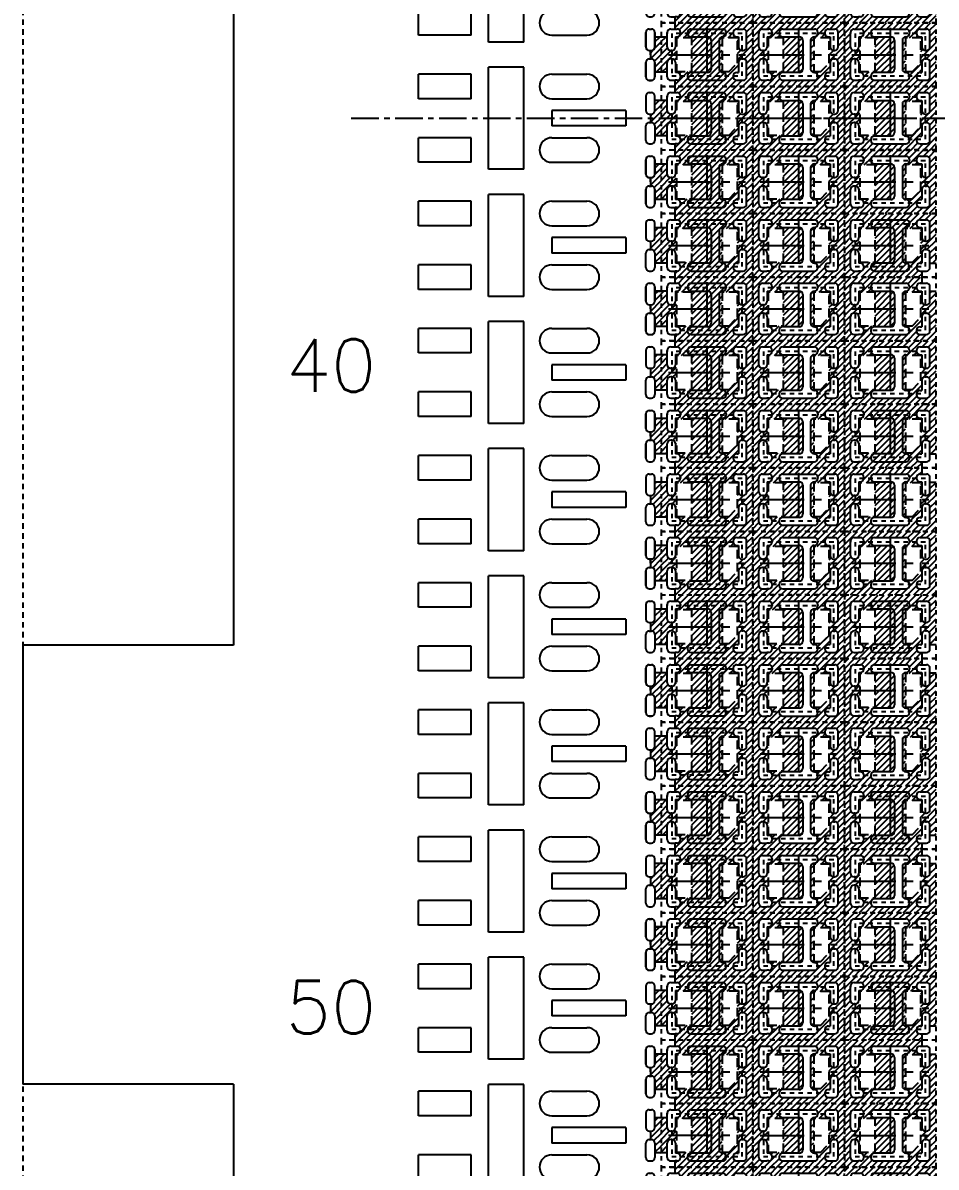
# Model space of a CAD drawing. Extents: x -1061 to -782, y -21 to 162.
# Drawn here: x -1060.12 to -1039.32, y 59.78 to 85.83 of the extents above; entities that cross this region are included whole.
import ezdxf

# ---------------------------------------------------------------- set-up
doc = ezdxf.new("R2010")
doc.units = 0
doc.header["$LTSCALE"] = 0.5
for name, pattern in [('CENTER', [2, 1.25, -0.25, 0.25, -0.25]), ('HIDDEN', [0.375, 0.25, -0.125]), ('HIDDEN2', [0.1875, 0.125, -0.0625])]:
    doc.linetypes.add(name, pattern=pattern)
for name, color, linetype in [('B', 5, 'Continuous'), ('C', 1, 'CENTER'), ('H', 4, 'HIDDEN'), ('hatch', 7, 'CENTER'), ('HATCH O-L', 7, 'HIDDEN2'), ('HITACHI', 40, 'HIDDEN'), ('NOTES', 7, 'Continuous'), ('PACKAGE OL', 51, 'HIDDEN2'), ('圖', 7, 'Continuous')]:
    doc.layers.add(name, color=color, linetype=linetype)
doc.styles.get("Standard").update_dxf_attribs({"font": 'ROMANS.SHX'})

# ---------------------------------------------------------------- blocks, each defined once
blk = doc.blocks.new('DFN1006-2L VER BAR')
at = {"layer": 'hatch'}
h = blk.add_hatch(dxfattribs=at)
h.set_pattern_fill('ANSI31', color=256, scale=0.02)
h.set_pattern_definition([(45, (1371.827285, -129.640526), (-0.0449012806, 0.0449012806), [])])
h.paths.add_polyline_path([(2.455, 0.53), (2.367, 0.53), (2.367, 0.389, -0.414214), (2.317, 0.339), (2.302, 0.339), (2.302, 0.219), (2.317, 0.219, -0.414214), (2.367, 0.169), (2.367, 0.028), (2.455, 0.028)])
h.paths.add_polyline_path([(2.455, -0.375), (2.367, -0.375), (2.367, -0.516, -0.414214), (2.317, -0.566), (2.302, -0.566), (2.302, -0.686), (2.317, -0.686, -0.414214), (2.367, -0.736), (2.367, -0.877), (2.455, -0.877)])
h.paths.add_polyline_path([(2.455, -1.28), (2.367, -1.28), (2.367, -1.421, -0.414214), (2.317, -1.471), (2.302, -1.471), (2.302, -1.591), (2.317, -1.591, -0.414214), (2.367, -1.641), (2.367, -1.781), (2.455, -1.781)])
at = {"layer": 'B'}
for p, q in [((2.237, 0.594), (2.237, 0.389)), ((2.287, 0.644), (2.317, 0.644)), ((2.367, 0.594), (2.367, 0.389)), ((2.287, 0.339), (2.317, 0.339)), ((2.302, 0.279), (2.302, 0.339)), ((2.237, 0.169), (2.237, -0.036)), ((2.287, 0.219), (2.317, 0.219)), ((2.367, 0.169), (2.367, -0.036)), ((-0.25, 0.002), (-1, 0.002)), ((-1, -0.348), (-1, 0.002)), ((-0.25, -0.348), (-0.25, 0.002)), ((0, -1.352), (0, 0.1)), ((0.5, 0.1), (0, 0.1)), ((0.5, -1.352), (0.5, 0.1)), ((0.9, 0.002), (1.4, 0.002)), ((2.287, -0.086), (2.317, -0.086)), ((2.237, -0.311), (2.237, -0.516)), ((2.287, -0.261), (2.317, -0.261)), ((2.367, -0.516), (2.367, -0.311)), ((-0.25, -0.348), (-1, -0.348)), ((0.9, -0.348), (1.4, -0.348)), ((1.955, -0.516), (0.9, -0.516)), ((0.9, -0.516), (0.9, -0.736)), ((1.955, -0.516), (1.955, -0.736)), ((2.287, -0.566), (2.317, -0.566)), ((1.955, -0.736), (0.9, -0.736)), ((2.237, -0.941), (2.237, -0.736)), ((2.287, -0.686), (2.317, -0.686)), ((2.367, -0.736), (2.367, -0.941)), ((-1, -1.253), (-1, -0.903)), ((-0.25, -0.903), (-1, -0.903)), ((-0.25, -1.253), (-0.25, -0.903)), ((0.9, -0.903), (1.4, -0.903)), ((2.287, -0.991), (2.317, -0.991)), ((-0.25, -1.253), (-1, -1.253)), ((0.9, -1.253), (1.4, -1.253)), ((2.237, -1.421), (2.237, -1.216)), ((2.287, -1.166), (2.317, -1.166)), ((2.367, -1.421), (2.367, -1.216)), ((0.5, -1.352), (0, -1.352)), ((2.287, -1.471), (2.317, -1.471)), ((2.287, -1.591), (2.317, -1.591)), ((2.237, -1.846), (2.237, -1.641)), ((2.367, -1.846), (2.367, -1.641)), ((2.287, -1.896), (2.317, -1.896))]:
    blk.add_line(p, q, dxfattribs=at)
for centre, radius, start, end in [((2.287, 0.594), 0.05, 90, 180), ((2.317, 0.594), 0.05, 0, 90), ((2.317, 0.594), 0.05, 0, 90), ((2.287, 0.389), 0.05, 180, 270), ((2.317, 0.389), 0.05, 270, 0), ((2.287, 0.169), 0.05, 90, 180), ((2.317, 0.169), 0.05, 0, 90), ((0.9, -0.173), 0.175, 90, 270), ((1.4, -0.173), 0.175, 270, 90), ((2.287, -0.036), 0.05, 180, 270), ((2.317, -0.036), 0.05, 270, 0), ((2.287, -0.311), 0.05, 90, 180), ((2.317, -0.311), 0.05, 0, 90), ((2.287, -0.516), 0.05, 180, 270), ((2.317, -0.516), 0.05, 270, 0), ((2.287, -0.736), 0.05, 90, 180), ((2.317, -0.736), 0.05, 0, 90), ((0.9, -1.078), 0.175, 90, 270), ((1.4, -1.078), 0.175, 270, 90), ((2.287, -0.941), 0.05, 180, 270), ((2.317, -0.941), 0.05, 270, 0), ((2.287, -1.216), 0.05, 90, 180), ((2.317, -1.216), 0.05, 0, 90), ((2.287, -1.421), 0.05, 180, 270), ((2.317, -1.421), 0.05, 270, 0), ((2.287, -1.641), 0.05, 90, 180), ((2.317, -1.641), 0.05, 0, 90), ((2.287, -1.846), 0.05, 180, 270), ((2.317, -1.846), 0.05, 270, 0), ((2.317, -1.846), 0.05, 270, 0)]:
    blk.add_arc(centre, radius, start, end, dxfattribs=at)
at = {"layer": 'H'}
for p, q in [((2.455, 0.53), (2.367, 0.53)), ((2.302, 0.339), (2.302, 0.219)), ((2.455, 0.028), (2.367, 0.028)), ((2.455, -0.375), (2.367, -0.375)), ((2.302, -0.566), (2.302, -0.686)), ((2.455, -0.877), (2.367, -0.877)), ((2.455, -1.28), (2.367, -1.28)), ((2.302, -1.471), (2.302, -1.591)), ((2.455, -1.781), (2.367, -1.781))]:
    blk.add_line(p, q, dxfattribs=at)
blk = doc.blocks.new('DFN1006-2L PACKAGE')
at = {"layer": 'hatch'}
h = blk.add_hatch(dxfattribs=at)
h.set_pattern_fill('ANSI31', color=256, scale=0.02)
h.set_pattern_definition([(45, (528.53349, -41.65396), (-0.0449012806, 0.0449012806), [])])
h.paths.add_polyline_path([(1.205, 0.102), (-0.1, 0.102), (-0.1, -0.803), (1.205, -0.803)])
h.paths.add_polyline_path([(0.037, -0.411), (0.053, -0.411, -0.414214), (0.103, -0.461), (0.103, -0.605), (0.127, -0.605, -0.414214), (0.177, -0.655), (0.177, -0.666, -0.414214), (0.127, -0.716), (0.1, -0.716), (0.037, -0.716, -0.414214), (-0.013, -0.666), (-0.013, -0.461, -0.414214)], flags=16)
h.paths.add_polyline_path([(-0.013, -0.241), (-0.013, -0.036, -0.414214), (0.037, 0.014), (0.127, 0.014, -0.414214), (0.177, -0.036), (0.177, -0.047, -0.414214), (0.127, -0.097), (0.103, -0.097), (0.103, -0.241, -0.414214), (0.053, -0.291), (0.037, -0.291, -0.414214)], flags=16)
h.paths.add_polyline_path([(0.117, -0.111), (0.337, -0.111), (0.337, -0.591), (0.117, -0.591)], flags=16)
h.paths.add_polyline_path([(0.327, -0.605), (0.561, -0.605, 0.414214), (0.611, -0.555), (0.611, -0.147, 0.414214), (0.561, -0.097), (0.327, -0.097, -0.414214), (0.277, -0.047), (0.277, -0.036, -0.414214), (0.327, 0.014), (0.777, 0.014, -0.414214), (0.827, -0.036), (0.827, -0.047, -0.414214), (0.777, -0.097), (0.774, -0.097, 0.414214), (0.724, -0.147), (0.724, -0.555, 0.423299), (0.776, -0.605, -0.423025), (0.827, -0.655), (0.827, -0.666, -0.414214), (0.777, -0.716), (0.327, -0.716, -0.414214), (0.277, -0.666), (0.277, -0.655, -0.414214)], flags=16)
h.paths.add_polyline_path([(0.767, -0.111), (0.987, -0.111), (0.987, -0.471), (0.867, -0.591), (0.767, -0.591)], flags=16)
h.paths.add_polyline_path([(0.977, -0.605), (1.001, -0.605), (1.001, -0.461, -0.414214), (1.051, -0.411), (1.067, -0.411, -0.414214), (1.117, -0.461), (1.117, -0.666, -0.414214), (1.067, -0.716), (1.005, -0.716), (0.977, -0.716, -0.414214), (0.927, -0.666), (0.927, -0.655, -0.414214)], flags=16)
h.paths.add_polyline_path([(0.927, -0.047), (0.927, -0.036, -0.414214), (0.977, 0.014), (1.067, 0.014, -0.414214), (1.117, -0.036), (1.117, -0.241, -0.414214), (1.067, -0.291), (1.051, -0.291, -0.414214), (1.001, -0.241), (1.001, -0.097), (0.977, -0.097, -0.414214)], flags=16)
at = {"layer": 'B'}
for p, q in [((0.037, 0.014), (0.127, 0.014)), ((0.327, 0.014), (0.777, 0.014)), ((0.977, 0.014), (1.067, 0.014)), ((-0.013, -0.241), (-0.013, -0.036)), ((-0.013, -0.036), (-0.013, -0.05)), ((0.103, -0.097), (0.103, -0.241)), ((0.103, -0.097), (0.127, -0.097)), ((0.177, -0.036), (0.177, -0.047)), ((0.277, -0.036), (0.277, -0.047)), ((0.327, -0.097), (0.561, -0.097)), ((0.611, -0.147), (0.611, -0.555)), ((0.724, -0.147), (0.724, -0.555)), ((0.774, -0.097), (0.777, -0.097)), ((0.827, -0.036), (0.827, -0.047)), ((0.927, -0.036), (0.927, -0.047)), ((0.977, -0.097), (1.001, -0.097)), ((1.001, -0.097), (1.001, -0.241)), ((1.117, -0.241), (1.117, -0.036)), ((0.053, -0.291), (0.037, -0.291)), ((0.052, -0.291), (0.052, -0.291)), ((1.051, -0.291), (1.067, -0.291)), ((1.052, -0.291), (1.052, -0.291)), ((-0.013, -0.666), (-0.013, -0.461)), ((0.053, -0.411), (0.037, -0.411)), ((0.052, -0.411), (0.052, -0.411)), ((0.103, -0.461), (0.103, -0.605)), ((1.001, -0.461), (1.001, -0.605)), ((1.051, -0.411), (1.067, -0.411)), ((1.052, -0.411), (1.052, -0.411)), ((1.117, -0.666), (1.117, -0.461)), ((0.127, -0.605), (0.103, -0.605)), ((0.561, -0.605), (0.327, -0.605)), ((0.774, -0.605), (0.777, -0.605)), ((0.977, -0.605), (1.001, -0.605)), ((0.037, -0.716), (0.1, -0.716)), ((0.127, -0.716), (0.1, -0.716)), ((0.177, -0.655), (0.177, -0.666)), ((0.277, -0.655), (0.277, -0.666)), ((0.327, -0.716), (0.777, -0.716)), ((0.827, -0.655), (0.827, -0.666)), ((0.927, -0.655), (0.927, -0.666)), ((0.977, -0.716), (1.005, -0.716)), ((1.005, -0.716), (1.067, -0.716))]:
    blk.add_line(p, q, dxfattribs=at)
for centre, start, end in [((0.037, -0.036), 90, 180), ((0.127, -0.036), 0, 90), ((0.327, -0.036), 90, 180), ((0.777, -0.036), 0, 90), ((0.977, -0.036), 90, 180), ((1.067, -0.036), 0, 90), ((0.127, -0.047), 270, 0), ((0.327, -0.047), 180, 270), ((0.561, -0.147), 0, 90), ((0.774, -0.147), 90, 180), ((0.777, -0.047), 270, 0), ((0.977, -0.047), 180, 270), ((0.037, -0.241), 180, 270), ((0.053, -0.241), 270, 0), ((1.051, -0.241), 180, 270), ((1.067, -0.241), 270, 0), ((0.037, -0.461), 90, 180), ((0.053, -0.461), 0, 90), ((1.051, -0.461), 90, 180), ((1.067, -0.461), 0, 90), ((0.127, -0.655), 0, 90), ((0.327, -0.655), 90, 180), ((0.561, -0.555), 270, 0), ((0.774, -0.555), 180, 270), ((0.777, -0.655), 0, 90), ((0.977, -0.655), 90, 180), ((0.037, -0.666), 180, 270), ((0.127, -0.666), 270, 0), ((0.327, -0.666), 180, 270), ((0.777, -0.666), 270, 0), ((0.977, -0.666), 180, 270), ((1.067, -0.666), 270, 0)]:
    blk.add_arc(centre, 0.05, start, end, dxfattribs=at)
at = {"layer": 'C'}
for p, q in [((0.552, 0.029), (0.552, -0.731)), ((0.005, -0.351), (1.1, -0.351))]:
    blk.add_line(p, q, dxfattribs=at)
at = {"layer": 'H'}
for points in [[(0.337, -0.591), (0.337, -0.111), (0.117, -0.111), (0.117, -0.591)], [(0.867, -0.591), (0.987, -0.471), (0.987, -0.111), (0.767, -0.111), (0.767, -0.591)]]:
    blk.add_lwpolyline(points, close=True, dxfattribs=at)
at = {"layer": 'HATCH O-L'}
blk.add_lwpolyline([(-0.1, 0.102), (-0.1, -0.803), (1.205, -0.803), (1.205, 0.102), (-0.1, 0.102)], dxfattribs=at)
at = {"layer": 'PACKAGE OL'}
blk.add_lwpolyline([(1.052, -0.651), (1.052, -0.051), (0.052, -0.051), (0.052, -0.651)], close=True, dxfattribs=at)
blk = doc.blocks.new('2 R- SIDE CROSS REF')
at = {"layer": 'hatch'}
h = blk.add_hatch(dxfattribs=at)
h.set_pattern_fill('ANSI31', color=256, scale=0.02)
h.set_pattern_definition([(45, (581.53627, -36.8985), (-0.0449012806, 0.0449012806), [])])
h.paths.add_polyline_path([(-0.452, 0.452), (-0.452, 0.365), (-0.425, 0.365, -0.414214), (-0.375, 0.315), (-0.375, 0.304, -0.414214), (-0.425, 0.254), (-0.449, 0.254), (-0.449, 0.11, -0.414214), (-0.499, 0.06), (-0.515, 0.06, -0.414214), (-0.565, 0.11), (-0.565, 0.251), (-0.652, 0.251), (-0.652, -0.251), (-0.565, -0.251), (-0.565, -0.11, -0.414214), (-0.515, -0.06), (-0.499, -0.06, -0.414214), (-0.449, -0.11), (-0.449, -0.254), (-0.425, -0.254, -0.414214), (-0.375, -0.304), (-0.375, -0.315, -0.414214), (-0.425, -0.365), (-0.452, -0.365), (-0.452, -0.452), (0.652, -0.452), (0.652, 0.452)])
h.paths.add_polyline_path([(-0.215, 0.24), (-0.215, -0.24), (-0.435, -0.24), (-0.435, 0.24)], flags=16)
h.paths.add_polyline_path([(0.215, 0.24), (0.435, 0.24), (0.435, -0.12), (0.315, -0.24), (0.215, -0.24)], flags=16)
h.paths.add_polyline_path([(0.425, 0.365), (0.515, 0.365, -0.414214), (0.565, 0.315), (0.565, 0.11, -0.414214), (0.515, 0.06), (0.499, 0.06, -0.414214), (0.449, 0.11), (0.449, 0.254), (0.425, 0.254, -0.414214), (0.375, 0.304), (0.375, 0.315, -0.414214)], flags=16)
h.paths.add_polyline_path([(0.499, -0.06), (0.515, -0.06, -0.414214), (0.565, -0.11), (0.565, -0.315, -0.414214), (0.515, -0.365), (0.452, -0.365), (0.425, -0.365, -0.414214), (0.375, -0.315), (0.375, -0.304, -0.414214), (0.425, -0.254), (0.449, -0.254), (0.449, -0.11, -0.414214)], flags=16)
at = {"layer": 'B'}
for p, q in [((-0.515, 0.365), (-0.425, 0.365)), ((-0.225, 0.365), (0.225, 0.365)), ((0.425, 0.365), (0.515, 0.365)), ((-0.565, 0.11), (-0.565, 0.315)), ((-0.565, 0.315), (-0.565, 0.301)), ((-0.449, 0.254), (-0.449, 0.11)), ((-0.449, 0.254), (-0.425, 0.254)), ((-0.375, 0.315), (-0.375, 0.304)), ((-0.275, 0.315), (-0.275, 0.304)), ((-0.225, 0.254), (0.009, 0.254)), ((0.059, 0.204), (0.059, -0.204)), ((0.172, 0.204), (0.172, -0.204)), ((0.222, 0.254), (0.225, 0.254)), ((0.275, 0.315), (0.275, 0.304)), ((0.375, 0.315), (0.375, 0.304)), ((0.425, 0.254), (0.449, 0.254)), ((0.449, 0.254), (0.449, 0.11)), ((0.565, 0.11), (0.565, 0.315)), ((-0.499, 0.06), (-0.515, 0.06)), ((-0.5, 0.06), (-0.5, 0.06)), ((0.499, 0.06), (0.515, 0.06)), ((0.5, 0.06), (0.5, 0.06)), ((-0.565, -0.315), (-0.565, -0.11)), ((-0.499, -0.06), (-0.515, -0.06)), ((-0.5, -0.06), (-0.5, -0.06)), ((-0.449, -0.11), (-0.449, -0.254)), ((0.449, -0.11), (0.449, -0.254)), ((0.499, -0.06), (0.515, -0.06)), ((0.5, -0.06), (0.5, -0.06)), ((0.565, -0.315), (0.565, -0.11)), ((-0.425, -0.254), (-0.449, -0.254)), ((-0.375, -0.304), (-0.375, -0.315)), ((-0.275, -0.304), (-0.275, -0.315)), ((0.009, -0.254), (-0.225, -0.254)), ((0.222, -0.254), (0.225, -0.254)), ((0.275, -0.304), (0.275, -0.315)), ((0.375, -0.304), (0.375, -0.315)), ((0.425, -0.254), (0.449, -0.254)), ((-0.515, -0.365), (-0.452, -0.365)), ((-0.425, -0.365), (-0.452, -0.365)), ((-0.225, -0.365), (0.225, -0.365)), ((0.425, -0.365), (0.452, -0.365)), ((0.452, -0.365), (0.515, -0.365))]:
    blk.add_line(p, q, dxfattribs=at)
for centre, start, end in [((-0.515, 0.315), 90, 180), ((-0.425, 0.315), 0, 90), ((-0.225, 0.315), 90, 180), ((0.225, 0.315), 0, 90), ((0.425, 0.315), 90, 180), ((0.515, 0.315), 0, 90), ((-0.425, 0.304), 270, 0), ((-0.225, 0.304), 180, 270), ((0.009, 0.204), 0, 90), ((0.222, 0.204), 90, 180), ((0.225, 0.304), 270, 0), ((0.425, 0.304), 180, 270), ((-0.515, 0.11), 180, 270), ((-0.499, 0.11), 270, 0), ((0.499, 0.11), 180, 270), ((0.515, 0.11), 270, 0), ((-0.515, -0.11), 90, 180), ((-0.499, -0.11), 0, 90), ((0.499, -0.11), 90, 180), ((0.515, -0.11), 0, 90), ((-0.515, -0.315), 180, 270), ((-0.425, -0.304), 0, 90), ((-0.425, -0.315), 270, 0), ((-0.225, -0.304), 90, 180), ((-0.225, -0.315), 180, 270), ((0.009, -0.204), 270, 0), ((0.222, -0.204), 180, 270), ((0.225, -0.304), 0, 90), ((0.225, -0.315), 270, 0), ((0.425, -0.304), 90, 180), ((0.425, -0.315), 180, 270), ((0.515, -0.315), 270, 0)]:
    blk.add_arc(centre, 0.05, start, end, dxfattribs=at)
at = {"layer": 'C'}
for p, q in [((0, 0.38), (0, -0.38)), ((-0.548, 0), (0.548, 0))]:
    blk.add_line(p, q, dxfattribs=at)
at = {"layer": 'H', "color": 6}
for p, q in [((-0.452, 0.365), (-0.452, 0.452)), ((-0.565, 0.251), (-0.652, 0.251)), ((-0.565, -0.251), (-0.652, -0.251)), ((-0.452, -0.452), (-0.452, -0.365))]:
    blk.add_line(p, q, dxfattribs=at)
at = {"layer": 'H'}
for points in [[(-0.215, -0.24), (-0.215, 0.24), (-0.435, 0.24), (-0.435, -0.24)], [(0.315, -0.24), (0.435, -0.12), (0.435, 0.24), (0.215, 0.24), (0.215, -0.24)]]:
    blk.add_lwpolyline(points, close=True, dxfattribs=at)
at = {"layer": 'HATCH O-L'}
blk.add_lwpolyline([(-0.652, 0.452), (-0.652, -0.452), (0.652, -0.452), (0.652, 0.452), (-0.652, 0.452)], dxfattribs=at)
at = {"layer": 'PACKAGE OL'}
blk.add_lwpolyline([(0.5, -0.3), (0.5, 0.3), (-0.5, 0.3), (-0.5, -0.3)], close=True, dxfattribs=at)
blk = doc.blocks.new('UPPER RIGHT CROSS')
at = {"layer": 'hatch'}
h = blk.add_hatch(dxfattribs=at)
h.set_pattern_fill('ANSI31', color=256, scale=0.02)
h.set_pattern_definition([(45, (579.97371, -40.20884), (-0.0449012806, 0.0449012806), [])])
h.paths.add_polyline_path([(-0.652, 0.452), (-0.652, -0.452), (0.652, -0.452), (0.652, 0.251), (0.565, 0.251), (0.565, 0.11, -0.414214), (0.515, 0.06), (0.499, 0.06, -0.414214), (0.449, 0.11), (0.449, 0.254), (0.425, 0.254, -0.414214), (0.375, 0.304), (0.375, 0.315, -0.414214), (0.425, 0.365), (0.452, 0.365), (0.452, 0.452)])
h.paths.add_polyline_path([(-0.375, 0.315), (-0.375, 0.304, -0.414214), (-0.425, 0.254), (-0.449, 0.254), (-0.449, 0.11, -0.414214), (-0.499, 0.06), (-0.515, 0.06, -0.414214), (-0.565, 0.11), (-0.565, 0.315, -0.414214), (-0.515, 0.365), (-0.425, 0.365, -0.414214)], flags=16)
h.paths.add_polyline_path([(-0.225, 0.365), (0.225, 0.365, -0.414214), (0.275, 0.315), (0.275, 0.304, -0.414214), (0.225, 0.254), (0.222, 0.254, 0.414214), (0.172, 0.204), (0.172, -0.204, 0.423299), (0.224, -0.254, -0.423025), (0.275, -0.304), (0.275, -0.315, -0.414214), (0.225, -0.365), (-0.225, -0.365, -0.414214), (-0.275, -0.315), (-0.275, -0.304, -0.414214), (-0.225, -0.254), (0.009, -0.254, 0.414214), (0.059, -0.204), (0.059, 0.204, 0.414214), (0.009, 0.254), (-0.225, 0.254, -0.414214), (-0.275, 0.304), (-0.275, 0.315, -0.414214)], flags=16)
h.paths.add_polyline_path([(-0.215, 0.24), (-0.215, -0.24), (-0.435, -0.24), (-0.435, 0.24)], flags=16)
h.paths.add_polyline_path([(-0.449, -0.11), (-0.449, -0.254), (-0.425, -0.254, -0.414214), (-0.375, -0.304), (-0.375, -0.315, -0.414214), (-0.425, -0.365), (-0.452, -0.365), (-0.515, -0.365, -0.414214), (-0.565, -0.315), (-0.565, -0.11, -0.414214), (-0.515, -0.06), (-0.499, -0.06, -0.414214)], flags=16)
h.paths.add_polyline_path([(0.215, 0.24), (0.435, 0.24), (0.435, -0.12), (0.315, -0.24), (0.215, -0.24)], flags=16)
h.paths.add_polyline_path([(0.499, -0.06), (0.515, -0.06, -0.414214), (0.565, -0.11), (0.565, -0.315, -0.414214), (0.515, -0.365), (0.452, -0.365), (0.425, -0.365, -0.414214), (0.375, -0.315), (0.375, -0.304, -0.414214), (0.425, -0.254), (0.449, -0.254), (0.449, -0.11, -0.414214)], flags=16)
at = {"layer": 'B'}
for p, q in [((-0.515, 0.365), (-0.425, 0.365)), ((-0.225, 0.365), (0.225, 0.365)), ((0.425, 0.365), (0.515, 0.365)), ((-0.565, 0.11), (-0.565, 0.315)), ((-0.565, 0.315), (-0.565, 0.301)), ((-0.449, 0.254), (-0.449, 0.11)), ((-0.449, 0.254), (-0.425, 0.254)), ((-0.375, 0.315), (-0.375, 0.304)), ((-0.275, 0.315), (-0.275, 0.304)), ((-0.225, 0.254), (0.009, 0.254)), ((0.059, 0.204), (0.059, -0.204)), ((0.172, 0.204), (0.172, -0.204)), ((0.222, 0.254), (0.225, 0.254)), ((0.275, 0.315), (0.275, 0.304)), ((0.375, 0.315), (0.375, 0.304)), ((0.425, 0.254), (0.449, 0.254)), ((0.449, 0.254), (0.449, 0.11)), ((0.565, 0.11), (0.565, 0.315)), ((-0.499, 0.06), (-0.515, 0.06)), ((-0.5, 0.06), (-0.5, 0.06)), ((0.499, 0.06), (0.515, 0.06)), ((0.5, 0.06), (0.5, 0.06)), ((-0.565, -0.315), (-0.565, -0.11)), ((-0.499, -0.06), (-0.515, -0.06)), ((-0.5, -0.06), (-0.5, -0.06)), ((-0.449, -0.11), (-0.449, -0.254)), ((0.449, -0.11), (0.449, -0.254)), ((0.499, -0.06), (0.515, -0.06)), ((0.5, -0.06), (0.5, -0.06)), ((0.565, -0.315), (0.565, -0.11)), ((-0.425, -0.254), (-0.449, -0.254)), ((-0.375, -0.304), (-0.375, -0.315)), ((-0.275, -0.304), (-0.275, -0.315)), ((0.009, -0.254), (-0.225, -0.254)), ((0.222, -0.254), (0.225, -0.254)), ((0.275, -0.304), (0.275, -0.315)), ((0.375, -0.304), (0.375, -0.315)), ((0.425, -0.254), (0.449, -0.254)), ((-0.515, -0.365), (-0.452, -0.365)), ((-0.425, -0.365), (-0.452, -0.365)), ((-0.225, -0.365), (0.225, -0.365)), ((0.425, -0.365), (0.452, -0.365)), ((0.452, -0.365), (0.515, -0.365))]:
    blk.add_line(p, q, dxfattribs=at)
for centre, start, end in [((-0.515, 0.315), 90, 180), ((-0.425, 0.315), 0, 90), ((-0.225, 0.315), 90, 180), ((0.225, 0.315), 0, 90), ((0.425, 0.315), 90, 180), ((0.515, 0.315), 0, 90), ((-0.425, 0.304), 270, 0), ((-0.225, 0.304), 180, 270), ((0.009, 0.204), 0, 90), ((0.222, 0.204), 90, 180), ((0.225, 0.304), 270, 0), ((0.425, 0.304), 180, 270), ((-0.515, 0.11), 180, 270), ((-0.499, 0.11), 270, 0), ((0.499, 0.11), 180, 270), ((0.515, 0.11), 270, 0), ((-0.515, -0.11), 90, 180), ((-0.499, -0.11), 0, 90), ((0.499, -0.11), 90, 180), ((0.515, -0.11), 0, 90), ((-0.515, -0.315), 180, 270), ((-0.425, -0.304), 0, 90), ((-0.425, -0.315), 270, 0), ((-0.225, -0.304), 90, 180), ((-0.225, -0.315), 180, 270), ((0.009, -0.204), 270, 0), ((0.222, -0.204), 180, 270), ((0.225, -0.304), 0, 90), ((0.225, -0.315), 270, 0), ((0.425, -0.304), 90, 180), ((0.425, -0.315), 180, 270), ((0.515, -0.315), 270, 0)]:
    blk.add_arc(centre, 0.05, start, end, dxfattribs=at)
at = {"layer": 'C'}
for p, q in [((0, 0.38), (0, -0.38)), ((-0.548, 0), (0.548, 0))]:
    blk.add_line(p, q, dxfattribs=at)
at = {"layer": 'H', "color": 6}
for p, q in [((0.452, 0.365), (0.452, 0.452)), ((0.565, 0.251), (0.652, 0.251))]:
    blk.add_line(p, q, dxfattribs=at)
at = {"layer": 'H'}
for points in [[(-0.215, -0.24), (-0.215, 0.24), (-0.435, 0.24), (-0.435, -0.24)], [(0.315, -0.24), (0.435, -0.12), (0.435, 0.24), (0.215, 0.24), (0.215, -0.24)]]:
    blk.add_lwpolyline(points, close=True, dxfattribs=at)
at = {"layer": 'HATCH O-L'}
blk.add_lwpolyline([(-0.652, 0.452), (-0.652, -0.452), (0.652, -0.452), (0.652, 0.452), (-0.652, 0.452)], dxfattribs=at)
at = {"layer": 'PACKAGE OL'}
blk.add_lwpolyline([(0.5, -0.3), (0.5, 0.3), (-0.5, 0.3), (-0.5, -0.3)], close=True, dxfattribs=at)
blk = doc.blocks.new('LOWER LEFT CROSS')
at = {"layer": 'hatch'}
h = blk.add_hatch(dxfattribs=at)
h.set_pattern_fill('ANSI31', color=256, scale=0.02)
h.set_pattern_definition([(45, (581.53627, -39.15142), (-0.0449012806, 0.0449012806), [])])
h.paths.add_polyline_path([(-0.215, -0.24), (-0.435, -0.24), (-0.435, 0.24), (-0.215, 0.24)], flags=16)
h.paths.add_polyline_path([(0.215, 0.24), (0.435, 0.24), (0.435, -0.12), (0.315, -0.24), (0.215, -0.24)], flags=16)
h.paths.add_polyline_path([(-0.425, 0.254), (-0.449, 0.254), (-0.449, 0.11, -0.414214), (-0.499, 0.06), (-0.515, 0.06, -0.414214), (-0.565, 0.11), (-0.565, 0.315, -0.414214), (-0.515, 0.365), (-0.425, 0.365, -0.414214), (-0.375, 0.315), (-0.375, 0.304, -0.414214)], flags=16)
h.paths.add_polyline_path([(-0.449, -0.11), (-0.449, -0.254), (-0.425, -0.254, -0.414214), (-0.375, -0.304), (-0.375, -0.315, -0.414214), (-0.425, -0.365), (-0.452, -0.365), (-0.515, -0.365, -0.414214), (-0.565, -0.315), (-0.565, -0.11, -0.414214), (-0.515, -0.06), (-0.499, -0.06, -0.414214)], flags=16)
h.paths.add_polyline_path([(0.375, 0.304), (0.375, 0.315, -0.414214), (0.425, 0.365), (0.515, 0.365, -0.414214), (0.565, 0.315), (0.565, 0.11, -0.414214), (0.515, 0.06), (0.499, 0.06, -0.414214), (0.449, 0.11), (0.449, 0.254), (0.425, 0.254, -0.414214)], flags=16)
h.paths.add_polyline_path([(0.499, -0.06), (0.515, -0.06, -0.414214), (0.565, -0.11), (0.565, -0.315, -0.414214), (0.515, -0.365), (0.452, -0.365), (0.425, -0.365, -0.414214), (0.375, -0.315), (0.375, -0.304, -0.414214), (0.425, -0.254), (0.449, -0.254), (0.449, -0.11, -0.414214)], flags=16)
h.paths.add_polyline_path([(-0.652, 0.452), (-0.652, -0.452), (0.452, -0.452), (0.452, -0.365), (0.515, -0.365, 0.414214), (0.565, -0.315), (0.565, -0.251), (0.652, -0.251), (0.652, 0.452)])
at = {"layer": 'B'}
for p, q in [((-0.515, 0.365), (-0.425, 0.365)), ((-0.225, 0.365), (0.225, 0.365)), ((0.425, 0.365), (0.515, 0.365)), ((-0.565, 0.11), (-0.565, 0.315)), ((-0.565, 0.315), (-0.565, 0.301)), ((-0.449, 0.254), (-0.449, 0.11)), ((-0.449, 0.254), (-0.425, 0.254)), ((-0.375, 0.315), (-0.375, 0.304)), ((-0.275, 0.315), (-0.275, 0.304)), ((-0.225, 0.254), (0.009, 0.254)), ((0.059, 0.204), (0.059, -0.204)), ((0.172, 0.204), (0.172, -0.204)), ((0.222, 0.254), (0.225, 0.254)), ((0.275, 0.315), (0.275, 0.304)), ((0.375, 0.315), (0.375, 0.304)), ((0.425, 0.254), (0.449, 0.254)), ((0.449, 0.254), (0.449, 0.11)), ((0.565, 0.11), (0.565, 0.315)), ((-0.499, 0.06), (-0.515, 0.06)), ((-0.5, 0.06), (-0.5, 0.06)), ((0.499, 0.06), (0.515, 0.06)), ((0.5, 0.06), (0.5, 0.06)), ((-0.565, -0.315), (-0.565, -0.11)), ((-0.499, -0.06), (-0.515, -0.06)), ((-0.5, -0.06), (-0.5, -0.06)), ((-0.449, -0.11), (-0.449, -0.254)), ((0.449, -0.11), (0.449, -0.254)), ((0.499, -0.06), (0.515, -0.06)), ((0.5, -0.06), (0.5, -0.06)), ((0.565, -0.315), (0.565, -0.11)), ((-0.425, -0.254), (-0.449, -0.254)), ((-0.375, -0.304), (-0.375, -0.315)), ((-0.275, -0.304), (-0.275, -0.315)), ((0.009, -0.254), (-0.225, -0.254)), ((0.222, -0.254), (0.225, -0.254)), ((0.275, -0.304), (0.275, -0.315)), ((0.375, -0.304), (0.375, -0.315)), ((0.425, -0.254), (0.449, -0.254)), ((-0.515, -0.365), (-0.452, -0.365)), ((-0.425, -0.365), (-0.452, -0.365)), ((-0.225, -0.365), (0.225, -0.365)), ((0.425, -0.365), (0.452, -0.365)), ((0.452, -0.365), (0.515, -0.365))]:
    blk.add_line(p, q, dxfattribs=at)
for centre, start, end in [((-0.515, 0.315), 90, 180), ((-0.425, 0.315), 0, 90), ((-0.225, 0.315), 90, 180), ((0.225, 0.315), 0, 90), ((0.425, 0.315), 90, 180), ((0.515, 0.315), 0, 90), ((-0.425, 0.304), 270, 0), ((-0.225, 0.304), 180, 270), ((0.009, 0.204), 0, 90), ((0.222, 0.204), 90, 180), ((0.225, 0.304), 270, 0), ((0.425, 0.304), 180, 270), ((-0.515, 0.11), 180, 270), ((-0.499, 0.11), 270, 0), ((0.499, 0.11), 180, 270), ((0.515, 0.11), 270, 0), ((-0.515, -0.11), 90, 180), ((-0.499, -0.11), 0, 90), ((0.499, -0.11), 90, 180), ((0.515, -0.11), 0, 90), ((-0.515, -0.315), 180, 270), ((-0.425, -0.304), 0, 90), ((-0.425, -0.315), 270, 0), ((-0.225, -0.304), 90, 180), ((-0.225, -0.315), 180, 270), ((0.009, -0.204), 270, 0), ((0.222, -0.204), 180, 270), ((0.225, -0.304), 0, 90), ((0.225, -0.315), 270, 0), ((0.425, -0.304), 90, 180), ((0.425, -0.315), 180, 270), ((0.515, -0.315), 270, 0)]:
    blk.add_arc(centre, 0.05, start, end, dxfattribs=at)
at = {"layer": 'C'}
for p, q in [((0, 0.38), (0, -0.38)), ((-0.548, 0), (0.548, 0))]:
    blk.add_line(p, q, dxfattribs=at)
at = {"layer": 'H', "color": 6}
for p, q in [((0.565, -0.251), (0.652, -0.251)), ((0.452, -0.452), (0.452, -0.365))]:
    blk.add_line(p, q, dxfattribs=at)
at = {"layer": 'H'}
for points in [[(-0.215, -0.24), (-0.215, 0.24), (-0.435, 0.24), (-0.435, -0.24)], [(0.315, -0.24), (0.435, -0.12), (0.435, 0.24), (0.215, 0.24), (0.215, -0.24)]]:
    blk.add_lwpolyline(points, close=True, dxfattribs=at)
at = {"layer": 'HATCH O-L'}
blk.add_lwpolyline([(-0.652, 0.452), (-0.652, -0.452), (0.652, -0.452), (0.652, 0.452), (-0.652, 0.452)], dxfattribs=at)
at = {"layer": 'PACKAGE OL'}
blk.add_lwpolyline([(0.5, -0.3), (0.5, 0.3), (-0.5, 0.3), (-0.5, -0.3)], close=True, dxfattribs=at)

msp = doc.modelspace()

# ---------------------------------------------------------------- linework, layer by layer
at = {"layer": 'B'}
for p, q in [((-1055.32191, 95.66248), (-1055.32191, 71.66248)), ((-1060.12191, 71.66248), (-1060.12191, 61.66248)), ((-1055.32191, 71.66248), (-1060.12191, 71.66248)), ((-1055.32191, 61.66248), (-1060.12191, 61.66248)), ((-1055.32191, 61.66248), (-1055.32191, 36.06248))]:
    msp.add_line(p, q, dxfattribs=at)
at = {"layer": 'C', "color": 2}
msp.add_line((-1052.64255, 83.66248), (-959.20127, 83.66248), dxfattribs=at)
at = {"layer": 'HITACHI'}
msp.add_line((-1060.12191, 141.26248), (-1060.12191, 26.06248), dxfattribs=at)

# ---------------------------------------------------------------- block references
at = {"xscale": 1.6, "yscale": 1.6, "zscale": 1.6}
for p in [(-1049.51551, 87.55913), (-1049.51551, 84.66377), (-1049.51551, 81.76841), (-1049.51551, 78.87305), (-1049.51551, 75.97769), (-1049.51551, 73.08233), (-1049.51551, 70.18697), (-1049.51551, 67.29161), (-1049.51551, 64.39625), (-1049.51551, 61.50089)]:
    msp.add_blockref('DFN1006-2L VER BAR', p, dxfattribs=at)
at = {"layer": 'hatch', "xscale": 1.6, "yscale": 1.6, "zscale": 1.6}
for name, p in [('2 R- SIDE CROSS REF', (-1044.54399, 86.55784)), ('UPPER RIGHT CROSS', (-1040.36863, 86.55784)), ('2 R- SIDE CROSS REF', (-1044.54399, 85.11016)), ('2 R- SIDE CROSS REF', (-1044.54399, 83.66248)), ('2 R- SIDE CROSS REF', (-1044.54399, 82.2148)), ('2 R- SIDE CROSS REF', (-1044.54399, 80.76712)), ('LOWER LEFT CROSS', (-1040.36863, 80.76712)), ('2 R- SIDE CROSS REF', (-1044.54399, 79.31944)), ('UPPER RIGHT CROSS', (-1040.36863, 79.31944)), ('2 R- SIDE CROSS REF', (-1044.54399, 77.87176)), ('2 R- SIDE CROSS REF', (-1044.54399, 76.42408)), ('LOWER LEFT CROSS', (-1040.36863, 76.42408)), ('2 R- SIDE CROSS REF', (-1044.54399, 74.9764)), ('UPPER RIGHT CROSS', (-1040.36863, 74.9764)), ('2 R- SIDE CROSS REF', (-1044.54399, 73.52872)), ('2 R- SIDE CROSS REF', (-1044.54399, 72.08104)), ('LOWER LEFT CROSS', (-1040.36863, 72.08104)), ('2 R- SIDE CROSS REF', (-1044.54399, 70.63336)), ('UPPER RIGHT CROSS', (-1040.36863, 70.63336)), ('2 R- SIDE CROSS REF', (-1044.54399, 69.18568)), ('2 R- SIDE CROSS REF', (-1044.54399, 67.738)), ('LOWER LEFT CROSS', (-1040.36863, 67.738)), ('2 R- SIDE CROSS REF', (-1044.54399, 66.29032)), ('UPPER RIGHT CROSS', (-1040.36863, 66.29032)), ('2 R- SIDE CROSS REF', (-1044.54399, 64.84264)), ('2 R- SIDE CROSS REF', (-1044.54399, 63.39496)), ('LOWER LEFT CROSS', (-1040.36863, 63.39496)), ('2 R- SIDE CROSS REF', (-1044.54399, 61.94728)), ('UPPER RIGHT CROSS', (-1040.36863, 61.94728)), ('2 R- SIDE CROSS REF', (-1044.54399, 60.4996)), ('2 R- SIDE CROSS REF', (-1044.54399, 59.05192)), ('LOWER LEFT CROSS', (-1040.36863, 59.05192))]:
    msp.add_blockref(name, p, dxfattribs=at)
at = {"layer": '圖', "xscale": 1.6, "yscale": 1.6, "zscale": 1.6}
for p in [(-1043.34015, 87.11913), (-1043.34015, 85.67145), (-1041.25247, 85.67145), (-1043.34015, 84.22377), (-1041.25247, 84.22377), (-1043.34015, 82.77609), (-1041.25247, 82.77609), (-1043.34015, 81.32841), (-1043.34015, 79.88073), (-1043.34015, 78.43305), (-1041.25247, 78.43305), (-1043.34015, 76.98537), (-1043.34015, 75.53769), (-1043.34015, 74.09001), (-1041.25247, 74.09001), (-1043.34015, 72.64233), (-1043.34015, 71.19465), (-1043.34015, 69.74697), (-1041.25247, 69.74697), (-1043.34015, 68.29929), (-1043.34015, 66.85161), (-1043.34015, 65.40393), (-1041.25247, 65.40393), (-1043.34015, 63.95625), (-1043.34015, 62.50857), (-1043.34015, 61.06089), (-1041.25247, 61.06089), (-1043.34015, 59.61321)]:
    msp.add_blockref('DFN1006-2L PACKAGE', p, dxfattribs=at)

# ---------------------------------------------------------------- texts
at = {"layer": 'NOTES', "char_height": 1.2, "attachment_point": 1}
for s, insert in [('40', (-1054.13407, 78.63171)), ('50', (-1054.13407, 64.01703))]:
    msp.add_mtext_dynamic_manual_height_columns(s, width=46.8881519, gutter_width=1, heights=[0], dxfattribs=dict(at, insert=insert))

doc.saveas('drawing.dxf')
